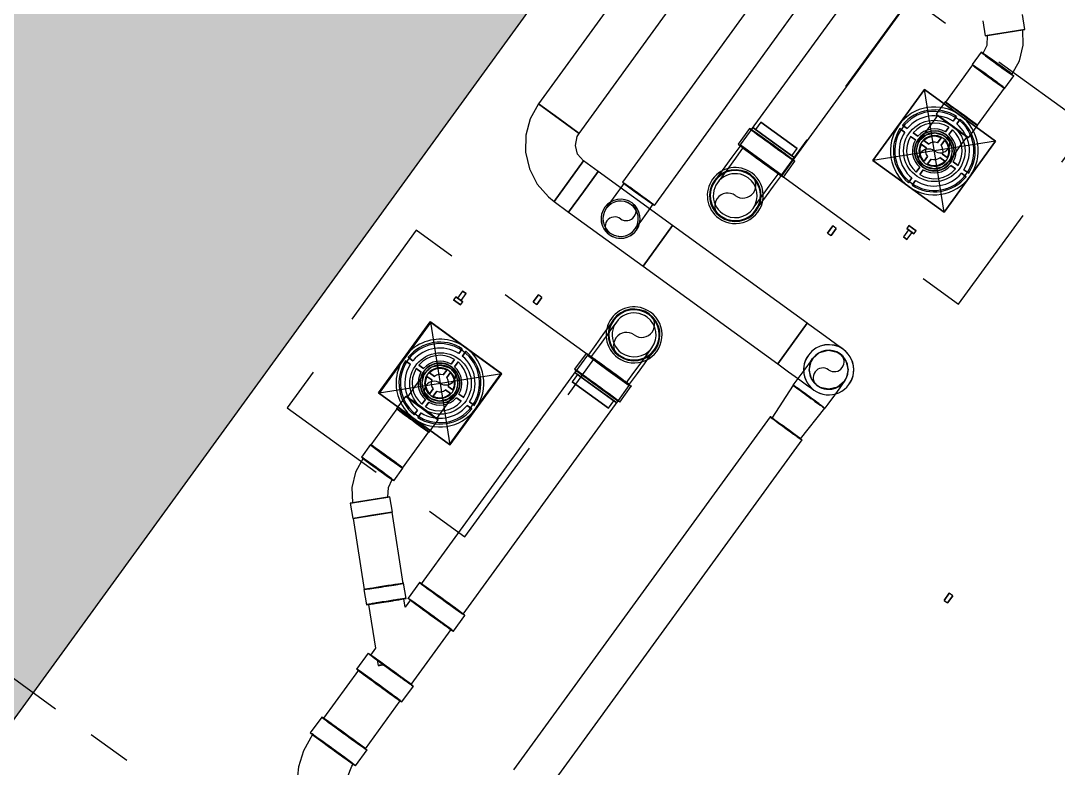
# Model space of a CAD drawing. Header units: millimetres. Extents: x 400392 to 401374, y 4543900 to 4544115.
# Drawn here: x 400707.627 to 400709.991, y 4544059.462 to 4544061.165 of the extents above; entities that cross this region are included whole.
import ezdxf

# ---------------------------------------------------------------- set-up
doc = ezdxf.new("R2010")
doc.units = ezdxf.units.MM
for name, pattern in [('AKS', [3, 2.5, -0.25, 0, -0.25]), ('CENTER', [2, 1.25, -0.25, 0.25, -0.25]), ('CIZGI', [0.4, 0.25, -0.15])]:
    doc.linetypes.add(name, pattern=pattern)
doc.layers.add('A-DETL-GENF', color=92, linetype='Continuous', lineweight=9)
for name, color, linetype in [('aks prota', 2, 'AKS'), ('kolon tarama prota', 252, 'Continuous'), ('perde prota', 1, 'Continuous'), ('PRT-MI-a_fit_drainage', 10, 'Continuous'), ('skesit prota', 7, 'Continuous')]:
    doc.layers.add(name, color=color, linetype=linetype)

# ---------------------------------------------------------------- blocks, each defined once
blk = doc.blocks.new('+24.06 mekanik')
at = {"layer": 'kolon tarama prota', "color": 253}
for p, q in [((2923.8, 171092.6), (2925.5, 165604.4)), ((3039.8, 165604.4), (3038.1, 171092.6)), ((3182.8, 167063.8), (3185.3, 165572.3)), ((3275.3, 165572.5), (3272.8, 167063.9)), ((3351.9, 166459.3), (3351.9, 165841.7)), ((3469.9, 165841.7), (3469.9, 166459.3)), ((3722.1, 166392.3), (3697.4, 166417.1)), ((3722.1, 166392.3), (3657.4, 166327.6)), ((3657.4, 166327.6), (3722.1, 166392.3)), ((3718.7, 166388.9), (3660.8, 166331)), ((3660.8, 166331), (3718.7, 166388.9)), ((3632.6, 166352.3), (3657.4, 166327.6)), ((3672, 166292.3), (3672, 166257.3)), ((3763.6, 166257.3), (3763.6, 166292.3)), ((3672.8, 166257.3), (3672.8, 166152.4)), ((3762.8, 166152.4), (3762.8, 166257.3)), ((3817.8, 166147.6), (3617.8, 166147.6)), ((3617.8, 166147.6), (3617.8, 165947.6)), ((3617.8, 165947.6), (3617.8, 166147.6)), ((3617.8, 166147.6), (3817.8, 166147.6)), ((3617.8, 166147.6), (3617.8, 166147.6)), ((3672, 166152.4), (3672, 166117.4)), ((3763.6, 166117.4), (3763.6, 166152.4)), ((3817.8, 165947.6), (3817.8, 166147.6)), ((3817.8, 166147.6), (3817.8, 165947.6)), ((3817.8, 166147.6), (3817.8, 166147.6)), ((3712.8, 166140.8), (3712.8, 166127.5)), ((3712.8, 166127.5), (3712.8, 166140.8)), ((3712.8, 166140.8), (3712.8, 166140.8)), ((3712.8, 166127.5), (3712.8, 166127.5)), ((3722.8, 166127.5), (3722.8, 166140.8)), ((3722.8, 166140.8), (3722.8, 166127.5)), ((3722.8, 166140.8), (3722.8, 166140.8)), ((3722.8, 166127.5), (3722.8, 166127.5)), ((3712.8, 166110.8), (3712.8, 166097.4)), ((3712.8, 166097.4), (3712.8, 166110.8)), ((3712.8, 166110.8), (3712.8, 166110.8)), ((3712.8, 166097.4), (3712.8, 166097.4)), ((3722.8, 166097.4), (3722.8, 166110.8)), ((3722.8, 166110.8), (3722.8, 166097.4)), ((3722.8, 166110.8), (3722.8, 166110.8)), ((3722.8, 166097.4), (3722.8, 166097.4)), ((3712.8, 166080.6), (3712.8, 166067)), ((3712.8, 166067), (3712.8, 166080.6)), ((3712.8, 166080.6), (3712.8, 166080.6)), ((3717.8, 166093.4), (3717.8, 166093.4)), ((3722.8, 166067), (3722.8, 166080.6)), ((3722.8, 166080.6), (3722.8, 166067)), ((3722.8, 166080.6), (3722.8, 166080.6)), ((3637.9, 166052.6), (3624.6, 166052.6)), ((3624.6, 166052.6), (3637.9, 166052.6)), ((3624.6, 166052.6), (3624.6, 166052.6)), ((3637.9, 166052.6), (3637.9, 166052.6)), ((3668, 166052.6), (3654.6, 166052.6)), ((3654.6, 166052.6), (3668, 166052.6)), ((3654.6, 166052.6), (3654.6, 166052.6)), ((3668, 166052.6), (3668, 166052.6)), ((3698.4, 166052.6), (3684.8, 166052.6)), ((3684.8, 166052.6), (3698.4, 166052.6)), ((3684.8, 166052.6), (3684.8, 166052.6)), ((3698.4, 166052.6), (3698.4, 166052.6)), ((3712.8, 166067), (3712.8, 166067)), ((3722.8, 166067), (3722.8, 166067)), ((3750.7, 166052.6), (3737.1, 166052.6)), ((3737.1, 166052.6), (3750.7, 166052.6)), ((3737.1, 166052.6), (3737.1, 166052.6)), ((3750.7, 166052.6), (3750.7, 166052.6)), ((3780.9, 166052.6), (3767.5, 166052.6)), ((3767.5, 166052.6), (3780.9, 166052.6)), ((3767.5, 166052.6), (3767.5, 166052.6)), ((3780.9, 166052.6), (3780.9, 166052.6)), ((3811, 166052.6), (3797.6, 166052.6)), ((3797.6, 166052.6), (3811, 166052.6)), ((3797.6, 166052.6), (3797.6, 166052.6)), ((3811, 166052.6), (3811, 166052.6)), ((3624.6, 166042.6), (3637.9, 166042.6)), ((3637.9, 166042.6), (3624.6, 166042.6)), ((3624.6, 166042.6), (3624.6, 166042.6)), ((3637.9, 166042.6), (3637.9, 166042.6)), ((3654.6, 166042.6), (3668, 166042.6)), ((3668, 166042.6), (3654.6, 166042.6)), ((3654.6, 166042.6), (3654.6, 166042.6)), ((3668, 166042.6), (3668, 166042.6)), ((3684.8, 166042.6), (3698.4, 166042.6)), ((3698.4, 166042.6), (3684.8, 166042.6)), ((3684.8, 166042.6), (3684.8, 166042.6)), ((3698.4, 166042.6), (3698.4, 166042.6)), ((3712.8, 166028.3), (3712.8, 166014.7)), ((3712.8, 166014.7), (3712.8, 166028.3)), ((3712.8, 166028.3), (3712.8, 166028.3)), ((3722.8, 166014.7), (3722.8, 166028.3)), ((3722.8, 166028.3), (3722.8, 166014.7)), ((3722.8, 166028.3), (3722.8, 166028.3)), ((3737.1, 166042.6), (3750.7, 166042.6)), ((3750.7, 166042.6), (3737.1, 166042.6)), ((3737.1, 166042.6), (3737.1, 166042.6)), ((3750.7, 166042.6), (3750.7, 166042.6)), ((3767.5, 166042.6), (3780.9, 166042.6)), ((3780.9, 166042.6), (3767.5, 166042.6)), ((3767.5, 166042.6), (3767.5, 166042.6)), ((3780.9, 166042.6), (3780.9, 166042.6)), ((3797.6, 166042.6), (3811, 166042.6)), ((3811, 166042.6), (3797.6, 166042.6)), ((3797.6, 166042.6), (3797.6, 166042.6)), ((3811, 166042.6), (3811, 166042.6)), ((3712.8, 166014.7), (3712.8, 166014.7)), ((3717.8, 166001.8), (3717.8, 166001.8)), ((3722.8, 166014.7), (3722.8, 166014.7)), ((3712.8, 165997.9), (3712.8, 165984.5)), ((3712.8, 165984.5), (3712.8, 165997.9)), ((3712.8, 165997.9), (3712.8, 165997.9)), ((3712.8, 165984.5), (3712.8, 165984.5)), ((3722.8, 165984.5), (3722.8, 165997.9)), ((3722.8, 165997.9), (3722.8, 165984.5)), ((3722.8, 165997.9), (3722.8, 165997.9)), ((3722.8, 165984.5), (3722.8, 165984.5)), ((3712.8, 165967.8), (3712.8, 165954.4)), ((3712.8, 165954.4), (3712.8, 165967.8)), ((3712.8, 165967.8), (3712.8, 165967.8)), ((3712.8, 165954.4), (3712.8, 165954.4)), ((3722.8, 165954.4), (3722.8, 165967.8)), ((3722.8, 165967.8), (3722.8, 165954.4)), ((3722.8, 165967.8), (3722.8, 165967.8)), ((3722.8, 165954.4), (3722.8, 165954.4)), ((3617.8, 165947.6), (3817.8, 165947.6)), ((3817.8, 165947.6), (3617.8, 165947.6)), ((3617.8, 165947.6), (3617.8, 165947.6)), ((3817.8, 165947.6), (3817.8, 165947.6)), ((3360, 165868.2), (3360, 165847.7)), ((3462, 165868.2), (3360, 165868.2)), ((3360, 165868.2), (3462, 165868.2)), ((3462, 165847.7), (3462, 165868.2)), ((3771, 165876), (3771, 165867.3)), ((3791, 165876), (3771, 165876)), ((3771, 165876), (3791, 165876)), ((3791, 165867.3), (3771, 165867.3)), ((3771, 165867.3), (3791, 165867.3)), ((3776, 165867.3), (3776, 165847.7)), ((3786, 165867.3), (3776, 165867.3)), ((3776, 165867.3), (3786, 165867.3)), ((3786, 165847.7), (3786, 165867.3)), ((3791, 165867.3), (3791, 165876)), ((3347.2, 165841.7), (3347.2, 165797.2)), ((3352, 165847.7), (3352, 165798.6)), ((3352, 165847.7), (3411, 165847.7)), ((3411, 165847.7), (3352, 165847.7)), ((3462, 165847.7), (3360, 165847.7)), ((3360, 165847.7), (3462, 165847.7)), ((3411, 165847.7), (3470, 165847.7)), ((3470, 165847.7), (3411, 165847.7)), ((3470, 165798.6), (3470, 165847.7)), ((3474.7, 165797.2), (3474.7, 165841.7)), ((3786, 165847.7), (3776, 165847.7)), ((3776, 165847.7), (3786, 165847.7)), ((3352, 165798.6), (3411, 165798.6)), ((3411, 165798.6), (3352, 165798.6)), ((3410.9, 165798.6), (3410.9, 165798.6)), ((3410.9, 165798.6), (3410.9, 165798.6)), ((3411, 165798.6), (3470, 165798.6)), ((3470, 165798.6), (3411, 165798.6)), ((3641, 165773.2), (3631, 165773.2)), ((3631, 165753.2), (3631, 165773.2)), ((3631, 165773.2), (3631, 165753.2)), ((3641, 165753.2), (3641, 165773.2)), ((3641, 165773.2), (3641, 165753.2)), ((3631, 165753.2), (3641, 165753.2)), ((3347.2, 165698.8), (3347.2, 165698.8)), ((3474.7, 165698.8), (3474.7, 165698.8)), ((2925.5, 165604.4), (2982.6, 165604.4)), ((2982.6, 165604.4), (2925.5, 165604.4)), ((2925.5, 165604.4), (3039.8, 165604.4)), ((3039.8, 165604.4), (2925.5, 165604.4)), ((2982.6, 165604.4), (3039.8, 165604.4)), ((3039.8, 165604.4), (2982.6, 165604.4)), ((3125.7, 165559.6), (3084.7, 165559.6)), ((3084.7, 165559.6), (3084.7, 165502.5)), ((3084.7, 165502.5), (3084.7, 165559.6)), ((3084.7, 165445.3), (3084.7, 165559.6)), ((3084.7, 165559.6), (3084.7, 165445.3)), ((3335.1, 165559.7), (3125.7, 165559.6)), ((3125.7, 165559.6), (3125.8, 165502.5)), ((3125.8, 165502.5), (3125.7, 165559.6)), ((3714.2, 165559.8), (3335.1, 165559.7)), ((3335.1, 165559.7), (3335.2, 165502.5)), ((3335.2, 165502.5), (3335.1, 165559.7)), ((3714.2, 165559.8), (3714.2, 165502.7)), ((3714.2, 165502.7), (3714.2, 165559.8)), ((3084.7, 165502.5), (3084.7, 165445.3)), ((3084.7, 165445.3), (3084.7, 165502.5)), ((3125.8, 165502.5), (3125.8, 165445.3)), ((3125.8, 165445.3), (3125.8, 165502.5)), ((3125.8, 165502.5), (3125.8, 165502.5)), ((3125.8, 165502.5), (3125.8, 165502.5)), ((3335.2, 165502.5), (3335.2, 165502.5)), ((3335.2, 165502.5), (3335.2, 165502.5)), ((3335.2, 165502.5), (3335.2, 165445.4)), ((3335.2, 165445.4), (3335.2, 165502.5)), ((3714.2, 165502.7), (3714.2, 165445.5)), ((3714.2, 165445.5), (3714.2, 165502.7)), ((3714.2, 165502.7), (3714.2, 165502.7)), ((3714.2, 165502.7), (3714.2, 165502.7)), ((3084.7, 165445.3), (3125.8, 165445.3)), ((3125.8, 165445.3), (3335.2, 165445.4)), ((3335.2, 165445.4), (3714.2, 165445.5)), ((3771.7, 165426.7), (3776, 165337.7)), ((3856.4, 165337.7), (3860.6, 165426.7)), ((3771.2, 165337.7), (3771.1, 164343)), ((3861.1, 164343), (3861.2, 165337.7)), ((3347.1, 165306.5), (3347.1, 165306.5)), ((3474.6, 165306.5), (3474.6, 165306.5)), ((3190.9, 165252.2), (3181, 165252.2)), ((3181, 165252.2), (3181, 165232.2)), ((3181, 165232.2), (3181, 165252.2)), ((3190.9, 165252.2), (3190.9, 165232.2)), ((3190.9, 165232.2), (3190.9, 165252.2)), ((4347.6, 165252.2), (4337.6, 165252.2)), ((4337.6, 165232.2), (4337.6, 165252.2)), ((4337.6, 165252.2), (4337.6, 165232.2)), ((4347.6, 165232.2), (4347.6, 165252.2)), ((4347.6, 165252.2), (4347.6, 165232.2)), ((3181, 165232.2), (3190.9, 165232.2)), ((4337.6, 165232.2), (4347.6, 165232.2)), ((3347.1, 165208.1), (3347.1, 165163.6)), ((3352, 165206.5), (3352, 165157.7)), ((3352, 165206.5), (3411, 165206.5)), ((3411, 165206.5), (3352, 165206.5)), ((3411, 165206.5), (3470, 165206.5)), ((3470, 165206.5), (3411, 165206.5)), ((3411, 165206.5), (3411, 165206.5)), ((3411, 165206.5), (3411, 165206.5)), ((3470, 165157.7), (3470, 165206.5)), ((3474.6, 165163.6), (3474.6, 165208.1)), ((3036, 165157.7), (3036, 165138)), ((3036, 165157.7), (3046, 165157.7)), ((3046, 165157.7), (3036, 165157.7)), ((3046, 165138), (3046, 165157.7)), ((3351.9, 165163.6), (3351.9, 164562.9)), ((3352, 165157.7), (3411, 165157.7)), ((3411, 165157.7), (3352, 165157.7)), ((3360, 165157.7), (3360, 165137.2)), ((3360, 165157.7), (3462, 165157.7)), ((3462, 165157.7), (3360, 165157.7)), ((3411, 165157.7), (3470, 165157.7)), ((3470, 165157.7), (3411, 165157.7)), ((3462, 165137.2), (3462, 165157.7)), ((3469.9, 164562.9), (3469.9, 165163.6)), ((3031, 165138), (3031, 165129.4)), ((3031, 165138), (3051, 165138)), ((3051, 165138), (3031, 165138)), ((3031, 165129.4), (3051, 165129.4)), ((3051, 165129.4), (3031, 165129.4)), ((3036, 165138), (3046, 165138)), ((3046, 165138), (3036, 165138)), ((3051, 165129.4), (3051, 165138)), ((3360, 165137.2), (3462, 165137.2)), ((3462, 165137.2), (3360, 165137.2)), ((3217.7, 165057.7), (3017.7, 165057.7)), ((3017.7, 165057.7), (3017.7, 164857.7)), ((3017.7, 164857.7), (3017.7, 165057.7)), ((3017.7, 165057.7), (3217.7, 165057.7)), ((3017.7, 165057.7), (3017.7, 165057.7)), ((3217.7, 164857.7), (3217.7, 165057.7)), ((3217.7, 165057.7), (3217.7, 164857.7)), ((3217.7, 165057.7), (3217.7, 165057.7)), ((3112.7, 165050.9), (3112.7, 165037.6)), ((3112.7, 165037.6), (3112.7, 165050.9)), ((3112.7, 165050.9), (3112.7, 165050.9)), ((3112.7, 165037.6), (3112.7, 165037.6)), ((3122.7, 165037.6), (3122.7, 165050.9)), ((3122.7, 165050.9), (3122.7, 165037.6)), ((3122.7, 165050.9), (3122.7, 165050.9)), ((3122.7, 165037.6), (3122.7, 165037.6)), ((3112.7, 165020.9), (3112.7, 165007.5)), ((3112.7, 165007.5), (3112.7, 165020.9)), ((3112.7, 165020.9), (3112.7, 165020.9)), ((3112.7, 165007.5), (3112.7, 165007.5)), ((3122.7, 165007.5), (3122.7, 165020.9)), ((3122.7, 165020.9), (3122.7, 165007.5)), ((3122.7, 165020.9), (3122.7, 165020.9)), ((3122.7, 165007.5), (3122.7, 165007.5)), ((3112.7, 164990.7), (3112.7, 164977.1)), ((3112.7, 164977.1), (3112.7, 164990.7)), ((3112.7, 164990.7), (3112.7, 164990.7)), ((3122.7, 164977.1), (3122.7, 164990.7)), ((3122.7, 164990.7), (3122.7, 164977.1)), ((3122.7, 164990.7), (3122.7, 164990.7)), ((3037.9, 164962.7), (3024.5, 164962.7)), ((3024.5, 164962.7), (3037.9, 164962.7)), ((3024.5, 164962.7), (3024.5, 164962.7)), ((3037.9, 164962.7), (3037.9, 164962.7)), ((3068, 164962.7), (3054.6, 164962.7)), ((3054.6, 164962.7), (3068, 164962.7)), ((3054.6, 164962.7), (3054.6, 164962.7)), ((3068, 164962.7), (3068, 164962.7)), ((3098.4, 164962.7), (3084.8, 164962.7)), ((3084.8, 164962.7), (3098.4, 164962.7)), ((3084.8, 164962.7), (3084.8, 164962.7)), ((3098.4, 164962.7), (3098.4, 164962.7)), ((3112.7, 164977.1), (3112.7, 164977.1)), ((3122.7, 164977.1), (3122.7, 164977.1)), ((3150.7, 164962.7), (3137.1, 164962.7)), ((3137.1, 164962.7), (3150.7, 164962.7)), ((3137.1, 164962.7), (3137.1, 164962.7)), ((3150.7, 164962.7), (3150.7, 164962.7)), ((3180.9, 164962.7), (3167.5, 164962.7)), ((3167.5, 164962.7), (3180.9, 164962.7)), ((3167.5, 164962.7), (3167.5, 164962.7)), ((3180.9, 164962.7), (3180.9, 164962.7)), ((3210.9, 164962.7), (3197.6, 164962.7)), ((3197.6, 164962.7), (3210.9, 164962.7)), ((3197.6, 164962.7), (3197.6, 164962.7)), ((3210.9, 164962.7), (3210.9, 164962.7)), ((3024.5, 164952.7), (3037.9, 164952.7)), ((3037.9, 164952.7), (3024.5, 164952.7)), ((3024.5, 164952.7), (3024.5, 164952.7)), ((3037.9, 164952.7), (3037.9, 164952.7)), ((3054.6, 164952.7), (3068, 164952.7)), ((3068, 164952.7), (3054.6, 164952.7)), ((3054.6, 164952.7), (3054.6, 164952.7)), ((3068, 164952.7), (3068, 164952.7)), ((3084.8, 164952.7), (3098.4, 164952.7)), ((3098.4, 164952.7), (3084.8, 164952.7)), ((3084.8, 164952.7), (3084.8, 164952.7)), ((3098.4, 164952.7), (3098.4, 164952.7)), ((3112.7, 164938.4), (3112.7, 164924.8)), ((3112.7, 164924.8), (3112.7, 164938.4)), ((3112.7, 164938.4), (3112.7, 164938.4)), ((3122.7, 164924.8), (3122.7, 164938.4)), ((3122.7, 164938.4), (3122.7, 164924.8)), ((3122.7, 164938.4), (3122.7, 164938.4)), ((3137.1, 164952.7), (3150.7, 164952.7)), ((3150.7, 164952.7), (3137.1, 164952.7)), ((3137.1, 164952.7), (3137.1, 164952.7)), ((3150.7, 164952.7), (3150.7, 164952.7)), ((3167.5, 164952.7), (3180.9, 164952.7)), ((3180.9, 164952.7), (3167.5, 164952.7)), ((3167.5, 164952.7), (3167.5, 164952.7)), ((3180.9, 164952.7), (3180.9, 164952.7)), ((3197.6, 164952.7), (3210.9, 164952.7)), ((3210.9, 164952.7), (3197.6, 164952.7)), ((3197.6, 164952.7), (3197.6, 164952.7)), ((3210.9, 164952.7), (3210.9, 164952.7)), ((3112.7, 164924.8), (3112.7, 164924.8)), ((3122.7, 164924.8), (3122.7, 164924.8)), ((3112.7, 164908), (3112.7, 164894.6)), ((3112.7, 164894.6), (3112.7, 164908)), ((3112.7, 164908), (3112.7, 164908)), ((3112.7, 164894.6), (3112.7, 164894.6)), ((3122.7, 164894.6), (3122.7, 164908)), ((3122.7, 164908), (3122.7, 164894.6)), ((3122.7, 164908), (3122.7, 164908)), ((3122.7, 164894.6), (3122.7, 164894.6)), ((3071.9, 164887.9), (3071.9, 164852.9)), ((3112.7, 164877.9), (3112.7, 164864.5)), ((3112.7, 164864.5), (3112.7, 164877.9)), ((3112.7, 164877.9), (3112.7, 164877.9)), ((3122.7, 164864.5), (3122.7, 164877.9)), ((3122.7, 164877.9), (3122.7, 164864.5)), ((3122.7, 164877.9), (3122.7, 164877.9)), ((3163.5, 164852.9), (3163.5, 164887.9)), ((3017.7, 164857.7), (3217.7, 164857.7)), ((3217.7, 164857.7), (3017.7, 164857.7)), ((3017.7, 164857.7), (3017.7, 164857.7)), ((3072.7, 164852.9), (3072.7, 164751.2)), ((3112.7, 164864.5), (3112.7, 164864.5)), ((3122.7, 164864.5), (3122.7, 164864.5)), ((3162.7, 164751.2), (3162.7, 164852.9)), ((3217.7, 164857.7), (3217.7, 164857.7)), ((3071.9, 164751.2), (3071.9, 164716.2)), ((3163.5, 164716.2), (3163.5, 164751.2)), ((3113.4, 164616.2), (3178.1, 164680.9)), ((3178.1, 164680.9), (3113.4, 164616.2)), ((3116.8, 164619.6), (3174.7, 164677.5)), ((3174.7, 164677.5), (3116.8, 164619.6)), ((3202.8, 164656.2), (3178.1, 164680.9)), ((3138.1, 164591.4), (3202.8, 164656.2)), ((3202.8, 164656.2), (3138.1, 164591.4)), ((3202.3, 164655.6), (3170.5, 164623.8)), ((3170.5, 164623.8), (3202.3, 164655.6)), ((3318.3, 164539.6), (3202.3, 164655.6)), ((3113.3, 164616.2), (3138.1, 164591.4)), ((3170.5, 164623.8), (3138.7, 164592)), ((3138.7, 164592), (3170.5, 164623.8)), ((3138.7, 164592), (3254.6, 164476)), ((3347.1, 164562.9), (3347.1, 164518.4)), ((3474.6, 164518.4), (3474.6, 164562.9)), ((3318.3, 164539.6), (3286.5, 164507.8)), ((3286.5, 164507.8), (3318.3, 164539.6)), ((3343.6, 164515.4), (3318.8, 164540.2)), ((3353.7, 164498.5), (3340.2, 164512)), ((3353.7, 164518.4), (3353.7, 164498.4)), ((3468, 164363.5), (3468, 164518.4)), ((3286.5, 164507.8), (3254.6, 164476)), ((3254.6, 164476), (3286.5, 164507.8)), ((3254.1, 164475.4), (3278.8, 164450.7)), ((3282.2, 164454.1), (3353.7, 164382.6)), ((3353.7, 164382.6), (3353.7, 164363.5)), ((3347.1, 164363.5), (3347.1, 164319.1)), ((3372.8, 164363.5), (3381.9, 164354.4)), ((3391.1, 164363.2), (3390.9, 164363.8)), ((3474.6, 164319.1), (3474.6, 164363.5)), ((3351.9, 164319.1), (3351.9, 164183.9)), ((3469.9, 164183.9), (3469.9, 164319.1)), ((3347.1, 164183.9), (3347.1, 164139.5)), ((3474.6, 164139.5), (3474.6, 164183.9))]:
    blk.add_line(p, q, dxfattribs=at)
at = {"layer": 'kolon tarama prota', "color": 253, "flags": 128}
for points in [[(3758.7, 166292.3), (3754, 166328), (3740.1, 166361.2), (3718.7, 166388.9)], [(3660.8, 166331), (3673.1, 166312), (3676.8, 166292.3)], [(3676.8, 166047.6), (3676.8, 166052.3), (3676.8, 166065.8), (3676.8, 166086.3), (3676.8, 166111), (3676.8, 166117.4)], [(3758.7, 166117.4), (3758.7, 166092.1), (3758.7, 166070.3), (3758.7, 166054.9), (3758.7, 166047.9), (3758.7, 166047.6)], [(3676.8, 166047.6), (3681.5, 166066.6), (3694.4, 166081.3), (3712.7, 166088.3), (3717.8, 166088.6)], [(3717.8, 166088.6), (3736.8, 166083.9), (3751.4, 166071), (3758.4, 166052.7), (3758.7, 166047.6)], [(3717.8, 166006.7), (3698.8, 166011.3), (3684.1, 166024.3), (3677.1, 166042.5), (3676.8, 166047.6)], [(3758.7, 166047.6), (3754.1, 166028.6), (3741.1, 166014), (3722.8, 166007), (3717.8, 166006.7)], [(3353.8, 165698.8), (3353.8, 165703.5), (3353.8, 165717.3), (3353.8, 165738.7), (3353.8, 165765.8), (3353.8, 165795.9), (3353.8, 165797.2)], [(3360.9, 165798.6), (3360.9, 165768.3), (3360.9, 165740.8), (3360.9, 165718.7), (3360.9, 165704.2), (3360.9, 165698.7), (3360.9, 165698.6)], [(3460.9, 165698.6), (3460.9, 165703.4), (3460.9, 165717.1), (3460.9, 165738.5), (3460.9, 165765.6), (3460.9, 165795.9), (3460.9, 165798.6)], [(3468.1, 165797.2), (3468.1, 165767), (3468.1, 165739.7), (3468.1, 165718), (3468.1, 165703.9), (3468.1, 165698.8), (3468.1, 165698.8)], [(2925.5, 165604.4), (2930.2, 165565.9), (2944.2, 165529.6), (2966.5, 165497.8), (2995.8, 165472.4), (3030.5, 165454.8), (3068.3, 165446.2), (3084.7, 165445.3)], [(3084.7, 165559.6), (3064.7, 165564.3), (3048.9, 165577.3), (3040.6, 165596.1), (3039.8, 165604.4)], [(3190.3, 165502.4), (3190.2, 165507.2), (3190.2, 165520.7), (3190.2, 165541.1), (3190.1, 165565.9), (3190.1, 165572.4)], [(3270.6, 165572.5), (3270.6, 165547.2), (3270.6, 165525.3), (3270.7, 165509.9), (3270.7, 165502.9), (3270.7, 165502.6)], [(3816.2, 165559.8), (3811.5, 165559.8), (3797.7, 165559.8), (3776.2, 165559.8), (3749, 165559.8), (3718.6, 165559.8), (3714.2, 165559.8)], [(3771.8, 165502.7), (3776.4, 165522.5), (3789.5, 165538.2), (3808.2, 165546.4), (3816.2, 165547.1)], [(3816.2, 165547.1), (3836.1, 165542.5), (3851.7, 165529.4), (3859.9, 165510.7), (3860.7, 165502.7)], [(3771.7, 165426.7), (3771.8, 165453.2), (3771.8, 165476.3), (3771.8, 165493.2), (3771.8, 165501.8), (3771.8, 165502.7)], [(3816.2, 165458.2), (3796.4, 165462.9), (3780.7, 165476), (3772.5, 165494.6), (3771.8, 165502.7)], [(3860.7, 165502.7), (3856, 165482.8), (3842.9, 165467.2), (3824.2, 165459), (3816.2, 165458.2)], [(3860.7, 165502.7), (3860.7, 165498), (3860.7, 165484.4), (3860.7, 165463.7), (3860.6, 165438.3), (3860.6, 165426.7)], [(3714.2, 165445.5), (3744.9, 165445.5), (3772.8, 165445.5), (3795.2, 165445.5), (3810.1, 165445.5), (3816.1, 165445.5), (3816.2, 165445.5)], [(3353.7, 165208.1), (3353.7, 165238.3), (3353.7, 165265.6), (3353.7, 165287.3), (3353.7, 165301.4), (3353.7, 165306.5), (3353.7, 165306.5)], [(3361, 165306.5), (3361, 165301.8), (3361, 165288.1), (3361, 165266.6), (3361, 165239.5), (3361, 165209.3), (3361, 165206.5)], [(3461, 165206.5), (3461, 165236.9), (3461, 165264.4), (3461, 165286.4), (3461, 165300.9), (3461, 165306.5), (3461, 165306.5)], [(3468, 165306.5), (3468, 165301.8), (3468, 165288.1), (3468, 165266.6), (3468, 165239.6), (3468, 165209.4), (3468, 165208.1)], [(3076.8, 164957.7), (3081.4, 164976.7), (3094.4, 164991.4), (3112.6, 164998.4), (3117.7, 164998.7)], [(3117.7, 164998.7), (3136.7, 164994), (3151.4, 164981.1), (3158.4, 164962.8), (3158.7, 164957.7)], [(3076.8, 164887.9), (3076.8, 164913.3), (3076.8, 164935.1), (3076.8, 164950.5), (3076.8, 164957.5), (3076.8, 164957.7)], [(3117.7, 164916.8), (3098.7, 164921.5), (3084.1, 164934.4), (3077.1, 164952.7), (3076.8, 164957.7)], [(3158.7, 164957.7), (3154, 164938.7), (3141.1, 164924.1), (3122.8, 164917.1), (3117.7, 164916.8)], [(3158.7, 164957.7), (3158.7, 164953), (3158.7, 164939.5), (3158.7, 164919), (3158.7, 164894.2), (3158.7, 164887.9)], [(3076.7, 164716.2), (3081.5, 164680.5), (3095.4, 164647.3), (3116.8, 164619.6)], [(3174.7, 164677.5), (3162.3, 164696.5), (3158.7, 164716.2)], [(3353.7, 164139.5), (3358.5, 164097.1), (3370.5, 164061.1)], [(3474.8, 164107.9), (3468.2, 164134), (3468, 164139.5)], [(3370.5, 164061.1), (3392.2, 164024.4), (3409.8, 164004.2)]]:
    blk.add_lwpolyline(points, dxfattribs=at)
at = {"layer": 'kolon tarama prota', "color": 253}
for centre, radius, start, end in [((3717.8, 166047.6), 100, 90.0009, 270.0009), ((3717.8, 166047.6), 100, 90.0009, 270.0009), ((3717.8, 166047.6), 100, 270.0009, 90.0009), ((3717.8, 166047.6), 100, 270.0009, 90.0009), ((3717.8, 166047.6), 93.3, 93.0717, 176.93), ((3717.8, 166047.6), 93.3, 93.0717, 176.93), ((3717.8, 166047.6), 90, 90.0009, 270.0009), ((3717.8, 166047.6), 90, 90.0009, 270.0009), ((3717.8, 166047.6), 80, 93.5842, 176.4175), ((3717.8, 166047.6), 80, 93.5842, 176.4175), ((3717.8, 166047.6), 90, 270.0009, 90.0009), ((3717.8, 166047.6), 90, 270.0009, 90.0009), ((3717.8, 166047.6), 93.3, 3.0717, 86.93), ((3717.8, 166047.6), 93.3, 3.0717, 86.93), ((3717.8, 166047.6), 80, 3.5842, 86.4175), ((3717.8, 166047.6), 80, 3.5842, 86.4175), ((3717.8, 166047.6), 63.3, 94.5289, 175.4728), ((3717.8, 166047.6), 63.3, 94.5289, 175.4728), ((3717.8, 166047.6), 50, 95.74, 174.2617), ((3717.8, 166047.6), 50, 95.74, 174.2617), ((3717.8, 166047.6), 63.3, 4.5289, 85.4728), ((3717.8, 166047.6), 63.3, 4.5289, 85.4728), ((3717.8, 166047.6), 50, 5.74, 84.2617), ((3717.8, 166047.6), 50, 5.74, 84.2617), ((3717.8, 166047.6), 45.8, 90.0009, 270.0009), ((3717.8, 166047.6), 45.8, 90.0009, 270.0009), ((3717.8, 166047.6), 45, 0, 180), ((3717.8, 166047.6), 41, 90.0009, 270.0009), ((3717.8, 166047.6), 35, 90.0009, 270.0009), ((3717.8, 166047.6), 35, 90.0009, 270.0009), ((3717.8, 166047.6), 33.3, 98.6278, 171.3739), ((3717.8, 166047.6), 33.3, 98.6278, 171.3739), ((3717.8, 166047.6), 45.8, 270.0009, 90.0009), ((3717.8, 166047.6), 45.8, 270.0009, 90.0009), ((3717.8, 166070.1), 22.5, 270, 90), ((3717.8, 166047.6), 41, 270.0009, 90.0009), ((3717.8, 166047.6), 35, 270.0009, 90.0009), ((3717.8, 166047.6), 35, 270.0009, 90.0009), ((3717.8, 166047.6), 33.3, 8.6278, 81.3739), ((3717.8, 166047.6), 33.3, 8.6278, 81.3739), ((3717.8, 166047.6), 45, 180, 0), ((3717.8, 166025.1), 22.5, 90, 270), ((3717.8, 166047.6), 20, 104.4784, 165.5234), ((3717.8, 166047.6), 20, 104.4784, 165.5234), ((3717.8, 166047.6), 20, 14.4784, 75.5234), ((3717.8, 166047.6), 20, 14.4784, 75.5234), ((3717.8, 166047.6), 93.3, 183.0717, 266.93), ((3717.8, 166047.6), 93.3, 183.0717, 266.93), ((3717.8, 166047.6), 80, 183.5842, 266.4175), ((3717.8, 166047.6), 80, 183.5842, 266.4175), ((3717.8, 166047.6), 63.3, 184.5289, 265.4728), ((3717.8, 166047.6), 63.3, 184.5289, 265.4728), ((3717.8, 166047.6), 50, 185.74, 264.2617), ((3717.8, 166047.6), 50, 185.74, 264.2617), ((3717.8, 166047.6), 33.3, 188.6278, 261.3739), ((3717.8, 166047.6), 33.3, 188.6278, 261.3739), ((3717.8, 166047.6), 20, 194.4784, 255.5234), ((3717.8, 166047.6), 20, 194.4784, 255.5234), ((3717.8, 166047.6), 33.3, 278.6278, 351.3739), ((3717.8, 166047.6), 20, 284.4784, 345.5234), ((3717.8, 166047.6), 63.3, 274.5289, 355.4728), ((3717.8, 166047.6), 50, 275.74, 354.2617), ((3717.8, 166047.6), 93.3, 273.0717, 356.93), ((3717.8, 166047.6), 80, 273.5842, 356.4175), ((3717.8, 166047.6), 50, 275.74, 354.2617), ((3717.8, 166047.6), 63.3, 274.5289, 355.4728), ((3717.8, 166047.6), 80, 273.5842, 356.4175), ((3717.8, 166047.6), 93.3, 273.0717, 356.93), ((3717.8, 166047.6), 20, 284.4784, 345.5234), ((3717.8, 166047.6), 33.3, 278.6278, 351.3739), ((3410.9, 165698.8), 63.8, 90.0004, 270.0004), ((3410.9, 165698.8), 63.8, 90.0004, 270.0004), ((3410.9, 165698.8), 59, 0, 180), ((3410.9, 165698.8), 57.2, 90.0004, 270.0004), ((3410.9, 165698.6), 50, 90.0024, 270.0024), ((3410.9, 165698.8), 63.8, 270.0004, 90.0004), ((3410.9, 165698.8), 63.8, 270.0004, 90.0004), ((3410.9, 165728.3), 29.5, 270, 90), ((3410.9, 165698.8), 57.1, 270.0004, 90.0004), ((3410.9, 165698.6), 50, 270.0024, 90.0024), ((3410.9, 165698.8), 59, 180, 0), ((3410.9, 165669.3), 29.5, 90, 270), ((3816.2, 165502.7), 57.1, 0.0179, 180.0179), ((3816.2, 165502.7), 57.2, 90.0179, 270.0179), ((3816.2, 165502.7), 57.2, 270.0179, 90.0179), ((3230.5, 165502.5), 44.5, 0, 180), ((3230.5, 165502.5), 44.4, 0.0179, 180.0179), ((3230.5, 165502.5), 44.5, 0, 180), ((3230.5, 165502.5), 40.2, 90.097, 270.097), ((3230.5, 165502.5), 40.2, 0, 180), ((3230.5, 165502.5), 40.2, 270.097, 90.097), ((3230.5, 165524.7), 22.2, 270, 90), ((3816.2, 165502.7), 44.5, 0, 180), ((3816.2, 165502.7), 44.4, 90.0179, 270.0179), ((3816.2, 165502.7), 44.5, 89.9951, 269.9951), ((3816.2, 165524.9), 22.2, 270, 90), ((3816.2, 165502.7), 44.5, 270.0179, 90.0179), ((3816.2, 165502.7), 44.4, 269.9951, 89.9951), ((3230.5, 165502.5), 44.4, 180, 0), ((3230.5, 165502.5), 44.5, 180.0179, 0.0179), ((3230.5, 165502.5), 44.4, 180, 0), ((3230.5, 165502.5), 40.2, 180, 0), ((3230.5, 165480.3), 22.2, 90, 270), ((3816.2, 165502.7), 57.1, 180.0179, 0.0179), ((3816.2, 165502.7), 44.5, 180, 0), ((3816.2, 165480.5), 22.2, 90, 270), ((3410.9, 165306.5), 63.8, 90.0004, 270.0004), ((3410.9, 165306.5), 63.8, 90.0004, 270.0004), ((3410.9, 165306.5), 59, 0, 180), ((3410.9, 165306.5), 57.2, 90.0004, 270.0004), ((3410.9, 165306.5), 63.8, 270.0004, 90.0004), ((3410.9, 165306.5), 63.8, 270.0004, 90.0004), ((3410.9, 165336), 29.5, 270, 90), ((3410.9, 165306.5), 57.2, 270.0004, 90.0004), ((3411, 165306.5), 50, 90.0024, 270.0024), ((3411, 165306.5), 50, 270.0024, 90.0024), ((3410.9, 165306.5), 59, 180, 0), ((3410.9, 165277), 29.5, 90, 270), ((3117.7, 164957.7), 100, 89.9991, 269.9991), ((3117.7, 164957.7), 100, 89.9991, 269.9991), ((3117.7, 164957.7), 100, 269.9991, 89.9991), ((3117.7, 164957.7), 100, 269.9991, 89.9991), ((3117.7, 164957.7), 93.3, 93.07, 176.9283), ((3117.7, 164957.7), 93.3, 93.07, 176.9283), ((3117.7, 164957.7), 90, 89.9991, 269.9991), ((3117.7, 164957.7), 90, 89.9991, 269.9991), ((3117.7, 164957.7), 80, 93.5825, 176.4158), ((3117.7, 164957.7), 80, 93.5825, 176.4158), ((3117.7, 164957.7), 90, 269.9991, 89.9991), ((3117.7, 164957.7), 90, 269.9991, 89.9991), ((3117.7, 164957.7), 93.3, 3.07, 86.9283), ((3117.7, 164957.7), 93.3, 3.07, 86.9283), ((3117.7, 164957.7), 80, 3.5825, 86.4158), ((3117.7, 164957.7), 80, 3.5825, 86.4158), ((3117.7, 164957.7), 63.3, 94.5272, 175.4711), ((3117.7, 164957.7), 63.3, 94.5272, 175.4711), ((3117.7, 164957.7), 50, 95.7383, 174.26), ((3117.7, 164957.7), 50, 95.7383, 174.26), ((3117.7, 164957.7), 63.3, 4.5272, 85.4711), ((3117.7, 164957.7), 63.3, 4.5272, 85.4711), ((3117.7, 164957.7), 50, 5.7383, 84.26), ((3117.7, 164957.7), 50, 5.7383, 84.26), ((3117.7, 164957.7), 45.8, 89.9991, 269.9991), ((3117.7, 164957.7), 45.8, 89.9991, 269.9991), ((3117.7, 164957.7), 45, 0, 180), ((3117.7, 164957.7), 41, 89.9991, 269.9991), ((3117.7, 164957.7), 35, 89.9991, 269.9991), ((3117.7, 164957.7), 35, 89.9991, 269.9991), ((3117.7, 164957.7), 33.3, 98.6261, 171.3722), ((3117.7, 164957.7), 33.3, 98.6261, 171.3722), ((3117.7, 164957.7), 45.8, 269.9991, 89.9991), ((3117.7, 164957.7), 45.8, 269.9991, 89.9991), ((3117.7, 164980.2), 22.5, 270, 90), ((3117.7, 164957.7), 41, 269.9991, 89.9991), ((3117.7, 164957.7), 35, 269.9991, 89.9991), ((3117.7, 164957.7), 35, 269.9991, 89.9991), ((3117.7, 164957.7), 33.3, 8.6261, 81.3722), ((3117.7, 164957.7), 33.3, 8.6261, 81.3722), ((3117.7, 164957.7), 20, 104.4766, 165.5216), ((3117.7, 164957.7), 20, 104.4766, 165.5216), ((3117.7, 164957.7), 20, 14.4766, 75.5216), ((3117.7, 164957.7), 20, 14.4766, 75.5216), ((3117.7, 164957.7), 93.3, 183.07, 266.9283), ((3117.7, 164957.7), 93.3, 183.07, 266.9283), ((3117.7, 164957.7), 80, 183.5825, 266.4158), ((3117.7, 164957.7), 80, 183.5825, 266.4158), ((3117.7, 164957.7), 63.3, 184.5272, 265.4711), ((3117.7, 164957.7), 63.3, 184.5272, 265.4711), ((3117.7, 164957.7), 50, 185.7383, 264.26), ((3117.7, 164957.7), 50, 185.7383, 264.26), ((3117.7, 164957.7), 45, 180, 0), ((3117.7, 164957.7), 33.3, 188.6261, 261.3722), ((3117.7, 164957.7), 33.3, 188.6261, 261.3722), ((3117.7, 164935.2), 22.5, 90, 270), ((3117.7, 164957.7), 20, 194.4766, 255.5216), ((3117.7, 164957.7), 20, 194.4766, 255.5216), ((3117.7, 164957.7), 33.3, 278.6261, 351.3722), ((3117.7, 164957.7), 20, 284.4766, 345.5216), ((3117.7, 164957.7), 63.3, 274.5272, 355.4711), ((3117.7, 164957.7), 50, 275.7383, 354.26), ((3117.7, 164957.7), 93.3, 273.07, 356.9283), ((3117.7, 164957.7), 80, 273.5825, 356.4158), ((3117.7, 164957.7), 20, 284.4766, 345.5216), ((3117.7, 164957.7), 33.3, 278.6261, 351.3722), ((3117.7, 164957.7), 50, 275.7383, 354.26), ((3117.7, 164957.7), 63.3, 274.5272, 355.4711), ((3117.7, 164957.7), 80, 273.5825, 356.4158), ((3117.7, 164957.7), 93.3, 273.07, 356.9283)]:
    blk.add_arc(centre, radius, start, end, dxfattribs=at)
for centre, major_axis, ratio, start_param, end_param in [((3717.8, 166292.3), (45.8, 0), 0.018731, 3.122864, 6.264456), ((3717.8, 166292.3), (45.8, 0), 0.018731, 6.264456, 9.406049), ((3717.8, 166292.3), (41, 0), 0.018731, 3.122864, 6.264456), ((3717.8, 166292.3), (41, 0), 0.018731, 6.264456, 9.406049), ((3717.8, 166257.3), (45.8, 0), 0.018731, 3.122864, 6.264456), ((3717.8, 166257.3), (45.8, 0), 0.018731, 6.264456, 9.406049), ((3717.8, 166257.3), (45, 0), 0.01, 1.570796, 3.141593), ((3717.8, 166257.3), (45, 0), 0.01, 3.141593, 4.712389), ((3717.8, 166257.3), (45, 0), 0.01, 0, 1.570796), ((3717.8, 166257.3), (45, 0), 0.01, 4.712389, 6.283185), ((3717.8, 166152.4), (45.8, 0), 0.01, 1.570796, 4.712389), ((3717.8, 166152.4), (45, 0), 0.01, 1.570796, 3.141593), ((3717.8, 166152.4), (45, 0), 0.01, 3.141593, 4.712389), ((3717.8, 166152.4), (45, 0), 0.01, 0, 1.570796), ((3717.8, 166152.4), (45.8, 0), 0.01, 4.712389, 7.853982), ((3717.8, 166152.4), (45, 0), 0.01, 4.712389, 6.283185), ((3717.8, 166117.4), (45.8, 0), 0.01, 1.570796, 4.712389), ((3717.8, 166117.4), (41, 0), 0.01, 1.570796, 4.712389), ((3717.8, 166117.4), (45.8, 0), 0.01, 4.712389, 7.853982), ((3717.8, 166117.4), (41, 0), 0.01, 4.712389, 7.853982), ((3410.9, 165841.7), (63.8, 0), 0.009759, 1.570796, 4.712389), ((3410.9, 165841.7), (59, 0), 0.009759, 1.570796, 3.141593), ((3410.9, 165841.7), (59, 0), 0.009759, 3.141593, 4.712389), ((3410.9, 165841.7), (63.8, 0), 0.009759, 4.712389, 7.853982), ((3410.9, 165841.7), (59, 0), 0.009759, 0, 1.570796), ((3410.9, 165841.7), (59, 0), 0.009759, 4.712389, 6.283185), ((3410.9, 165797.2), (63.8, 0), 0.009759, 1.570796, 4.712389), ((3410.9, 165797.2), (57.1, 0), 0.009759, 1.570796, 4.712389), ((3410.9, 165797.2), (57.1, 0), 0.009759, 4.712389, 7.853982), ((3410.9, 165797.2), (63.8, 0), 0.009759, 4.712389, 7.853982), ((3230.3, 165572.4), (45, 0.1), 0.010031, 1.570796, 3.141593), ((3230.3, 165572.4), (45, 0.1), 0.010031, 3.141593, 4.712389), ((3230.3, 165572.4), (40.2, 0.1), 0.010033, 1.570796, 4.712389), ((3230.3, 165572.4), (45, 0.1), 0.010031, 0, 1.570796), ((3230.3, 165572.4), (40.2, 0.1), 0.010033, 4.712389, 7.853982), ((3230.3, 165572.4), (45, 0.1), 0.010031, 4.712389, 6.283185), ((3816.2, 165426.7), (-44.4, 0), 0.01239, 4.712389, 7.853982), ((3816.2, 165426.7), (-44.4, 0), 0.01239, 1.570796, 4.712389), ((3816.2, 165337.7), (-45, 0), 0.01239, 4.712389, 6.283185), ((3816.2, 165337.7), (-45, 0), 0.01239, 3.141593, 4.712389), ((3816.2, 165337.7), (-45, 0), 0.01239, 0, 1.570796), ((3816.2, 165337.7), (-45, 0), 0.01239, 1.570796, 3.141593), ((3410.9, 165208.1), (63.8, 0), 0.009759, 1.570796, 4.712389), ((3410.9, 165208.1), (57.1, 0), 0.009759, 1.570796, 4.712389), ((3410.9, 165208.1), (63.8, 0), 0.009759, 4.712389, 7.853982), ((3410.9, 165208.1), (57.1, 0), 0.009759, 4.712389, 7.853982), ((3410.9, 165163.6), (63.8, 0), 0.009759, 1.570796, 4.712389), ((3410.9, 165163.6), (-59, 0), 0.009759, 4.712389, 6.283185), ((3410.9, 165163.6), (-59, 0), 0.009759, 0, 1.570796), ((3410.9, 165163.6), (63.8, 0), 0.009759, 4.712389, 7.853982), ((3410.9, 165163.6), (-59, 0), 0.009759, 3.141593, 4.712389), ((3410.9, 165163.6), (-59, 0), 0.009759, 1.570796, 3.141593), ((3117.7, 164887.9), (-45.8, 0), 0.018422, 4.712389, 7.853982), ((3117.7, 164887.9), (-41, 0), 0.018422, 4.712389, 7.853982), ((3117.7, 164887.9), (-45.8, 0), 0.018422, 1.570796, 4.712389), ((3117.7, 164887.9), (-41, 0), 0.018422, 1.570796, 4.712389), ((3117.7, 164852.9), (-45.8, 0), 0.018422, 4.712389, 7.853982), ((3117.7, 164852.9), (-45, 0), 0.018422, 4.712389, 6.283185), ((3117.7, 164852.9), (-45, 0), 0.018422, 0, 1.570796), ((3117.7, 164852.9), (-45, 0), 0.018422, 3.141593, 4.712389), ((3117.7, 164852.9), (-45.8, 0), 0.018422, 1.570796, 4.712389), ((3117.7, 164852.9), (-45, 0), 0.018422, 1.570796, 3.141593), ((3117.7, 164751.2), (-45.8, 0), 0.018422, 6.264766, 9.406359), ((3117.7, 164751.2), (-45.8, 0), 0.018422, 3.123174, 6.264766), ((3117.7, 164751.2), (-45, 0), 0.018422, 4.712389, 6.283185), ((3117.7, 164751.2), (-45, 0), 0.018422, 0, 1.570796), ((3117.7, 164751.2), (-45, 0), 0.018422, 3.141593, 4.712389), ((3117.7, 164751.2), (-45, 0), 0.018422, 1.570796, 3.141593), ((3117.7, 164716.2), (-45.8, 0), 0.018422, 6.264766, 9.406359), ((3117.7, 164716.2), (-45.8, 0), 0.018422, 3.123174, 6.264766), ((3117.7, 164716.2), (-41, 0), 0.018422, 6.264766, 9.406359), ((3117.7, 164716.2), (-41, 0), 0.018422, 3.123174, 6.264766), ((3410.9, 164562.9), (-63.8, 0), 0.009759, 3.145975, 6.287568), ((3410.9, 164562.9), (-63.8, 0), 0.009759, 0.004382, 3.145975), ((3410.9, 164562.9), (-59, 0), 0.009759, 4.712389, 6.283185), ((3410.9, 164562.9), (-59, 0), 0.009759, 0, 1.570796), ((3410.9, 164562.9), (-59, 0), 0.009759, 3.141593, 4.712389), ((3410.9, 164562.9), (-59, 0), 0.009759, 1.570796, 3.141593), ((3286.5, 164507.8), (32.4, 32.4), 0.009999, 6.279383, 9.420975), ((3286.5, 164507.8), (32.4, 32.4), 0.009999, 3.13779, 6.279383), ((3311.2, 164483.1), (32.4, 32.4), 0.009999, 6.279383, 9.420975), ((3311.2, 164483.1), (32.4, 32.4), 0.009999, 3.13779, 6.279383), ((3311.2, 164483.1), (29, 29), 0.009999, 6.279383, 9.420975), ((3311.2, 164483.1), (29, 29), 0.009999, 3.13779, 6.279383), ((3410.9, 164518.4), (-63.8, 0), 0.009759, 3.145975, 6.287568), ((3410.9, 164518.4), (-63.8, 0), 0.009759, 0.004382, 3.145975), ((3410.9, 164518.4), (-57.1, 0), 0.009759, 3.145975, 6.287568), ((3410.9, 164518.4), (-57.1, 0), 0.009759, 0.004382, 3.145975), ((3410.9, 164363.5), (-63.8, 0), 0.009759, 3.145975, 6.287568), ((3410.9, 164363.5), (-63.8, 0), 0.009759, 0.004382, 3.145975), ((3410.9, 164363.5), (-57.1, 0), 0.009759, 3.145975, 6.287568), ((3410.9, 164363.5), (-57.1, 0), 0.009759, 0.004382, 3.145975), ((3410.9, 164383.4), (29, 29), 0.009999, 2.32314, 3.13779), ((3410.9, 164383.4), (29, 29), 0.009999, 3.13779, 3.95244), ((3410.9, 164319.1), (-63.8, 0), 0.009759, 3.145975, 6.287568), ((3410.9, 164319.1), (-63.8, 0), 0.009759, 0.004382, 3.145975), ((3410.9, 164319.1), (-59, 0), 0.009759, 4.712389, 6.283185), ((3410.9, 164319.1), (-59, 0), 0.009759, 0, 1.570796), ((3410.9, 164319.1), (-59, 0), 0.009759, 3.141593, 4.712389), ((3410.9, 164319.1), (-59, 0), 0.009759, 1.570796, 3.141593), ((3410.9, 164183.9), (-63.8, 0), 0.009759, 3.145975, 6.287568), ((3410.9, 164183.9), (-63.8, 0), 0.009759, 0.004382, 3.145975), ((3410.9, 164183.9), (-59, 0), 0.009759, 4.712389, 6.283185), ((3410.9, 164183.9), (-59, 0), 0.009759, 0, 1.570796), ((3410.9, 164183.9), (-59, 0), 0.009759, 3.141593, 4.712389), ((3410.9, 164183.9), (-59, 0), 0.009759, 1.570796, 3.141593), ((3410.9, 164139.5), (-63.8, 0), 0.009759, 3.145975, 6.287568), ((3410.9, 164139.5), (-63.8, 0), 0.009759, 0.004382, 3.145975), ((3410.9, 164139.5), (-57.1, 0), 0.009759, 3.145975, 6.287568), ((3410.9, 164139.5), (-57.1, 0), 0.009759, 0.004382, 3.145975)]:
    blk.add_ellipse(centre, major_axis=major_axis, ratio=ratio, start_param=start_param, end_param=end_param, dxfattribs=at)
blk = doc.blocks.new('YER SUZGECI_20x20')
at = {"color": 2}
blk.add_lwpolyline([(-20, 0), (0, 0), (0, 20), (-20, 20)], close=True, dxfattribs=at)
for points in [[(0, 20), (-20, 0)], [(-20, 20), (0, 0)]]:
    blk.add_lwpolyline(points, dxfattribs=at)
blk.add_circle((-10, 10), 7, dxfattribs=at)

msp = doc.modelspace()

# ---------------------------------------------------------------- hatches: boundary and pattern name
at = {"layer": 'kolon tarama prota'}
h = msp.add_hatch(color=256, dxfattribs=at)
h.dxf.hatch_style = 1
h.paths.add_polyline_path([(400715.848, 4544073.4618), (400705.4442, 4544059.1422), (400705.1206, 4544059.3773), (400704.6504, 4544058.7301), (400704.974, 4544058.495), (400701.6236, 4544053.8836), (400701.3, 4544054.1187), (400700.8298, 4544053.4715), (400701.1534, 4544053.2364), (400690.7496, 4544038.9168), (400691.9631, 4544038.0351), (400716.1799, 4544071.3666), (400766.8949, 4544034.52), (400769.4469, 4544034.52), (400767.3823, 4544036.02)])

# ---------------------------------------------------------------- linework, layer by layer
at = {"layer": 'aks prota', "ltscale": 10}
msp.add_line((400690.1808, 4544036.8579), (400717.6304, 4544074.639), dxfattribs=at)
at = {"layer": 'perde prota'}
msp.add_lwpolyline([(400701.1534, 4544053.2364), (400690.7496, 4544038.9168), (400691.9631, 4544038.0351), (400716.1799, 4544071.3666), (400766.8949, 4544034.52), (400769.4469, 4544034.52), (400715.848, 4544073.4618), (400705.4442, 4544059.1422), (400705.1206, 4544059.3773), (400704.6504, 4544058.7301), (400704.974, 4544058.495), (400701.6236, 4544053.8836), (400701.3, 4544054.1187), (400700.8298, 4544053.4715)], close=True, dxfattribs=at)
at = {"layer": 'PRT-MI-a_fit_drainage', "color": 2, "linetype": 'CIZGI'}
for points in [[(400709.653, 4544061.2176), (400709.3591, 4544060.813), (400709.7636, 4544060.5192), (400710.0575, 4544060.9237)], [(400708.5283, 4544060.6876), (400708.2344, 4544060.2831), (400708.6389, 4544059.9892), (400708.9328, 4544060.3937)]]:
    msp.add_lwpolyline(points, close=True, dxfattribs=at)
at = {"layer": 'skesit prota', "linetype": 'CENTER', "ltscale": 0.2}
msp.add_lwpolyline([(400702.165, 4544063.6239), (400738.9293, 4544036.913), (400738.7966, 4544037.7511), (400738.2676, 4544037.023)], dxfattribs=at)

# ---------------------------------------------------------------- block references
at = {"layer": 'A-DETL-GENF', "xscale": 0.001, "yscale": 0.001, "zscale": 0.001, "rotation": 323.9999999999982}
msp.add_blockref('+24.06 mekanik', (400609.1002, 4543928.7183), dxfattribs=at)
at = {"layer": 'PRT-MI-a_fit_drainage', "color": 2, "xscale": 0.01, "yscale": 0.01, "zscale": 0.01, "rotation": 234.000000000131}
for p in [(400709.5686, 4544060.8462), (400708.4439, 4544060.3163)]:
    msp.add_blockref('YER SUZGECI_20x20', p, dxfattribs=at)

doc.saveas('drawing.dxf')
